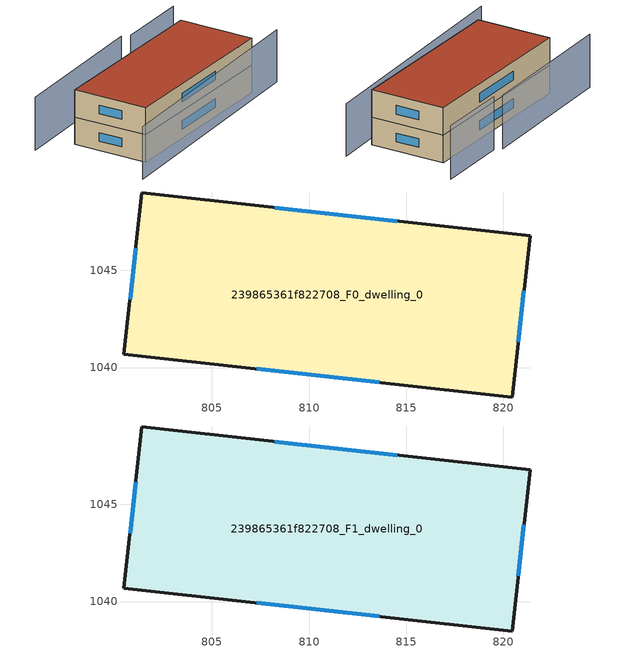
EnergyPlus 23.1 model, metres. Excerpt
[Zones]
239865361f822708_F0_dwelling_0
 floor ground (EU_floor_Construction): 821.37,1046.79 820.46,1038.49 800.47,1040.68 801.39,1048.98 z0
 wall outside (EU_wall_Construction): 821.37,1046.79 801.39,1048.98 800.47,1040.68 820.46,1038.49 821.37,1046.79 z0:3
 window (EU_Window_Construction): 814.53,1047.54 808.23,1048.23 / 820.77,1041.33 821.06,1043.95 / 807.32,1039.93 813.62,1039.24 / 801.07,1046.14 800.79,1043.52 z1.03:1.97
239865361f822708_F1_dwelling_0
 floor to 239865361f822708_F0_dwelling_0 (EU_floor_Construction): 821.37,1046.79 820.46,1038.49 800.47,1040.68 801.38,1048.98 z3
 wall outside (EU_wall_Construction): 821.37,1046.79 801.39,1048.98 800.47,1040.68 820.46,1038.49 821.37,1046.79 z3:6
 window (EU_Window_Construction): 814.53,1047.54 808.23,1048.23 / 820.77,1041.33 821.06,1043.95 / 807.32,1039.93 813.62,1039.24 / 801.07,1046.14 800.79,1043.52 z4.03:4.97
 roof outside (EU_roof_Construction): 820.46,1038.49 821.37,1046.79 801.39,1048.98 800.47,1040.68 z6
shading: 796.65,1039.21 824.05,1037.39 z0:5.7; 824.6,1049.13 816.3,1049.92 / 815.64,1050.63 798.43,1051.99 z0:5.8
[Building]
EU S2 Campaign: North Axis=0; Terrain=City; Solar Distribution=FullExterior
[Site:Location]
Cape.Town.Intl.AP: Latitude=-33.965; Longitude=18.602; Time Zone=2; Elevation=46
[SizingPeriod:WeatherFileDays]
AnnualSizingPeriod: Begin Month=1; Begin Day of Month=1; End Month=12; End Day of Month=31; Day of Week for Start Day=Monday; Use Weather File Daylight Saving Period=No; Use Weather File Rain and Snow Indicators=No
[MATERIAL]
EU_InternalMass_Material: Roughness=MediumRough; Thickness=0.1; Conductivity=1; Density=1800; Specific Heat=900; Thermal Absorptance=0.9; Solar Absorptance=0.7; Visible Absorptance=0.7
[MATERIAL:NOMASS] Roughness=MediumRough; Thermal Absorptance=0.9; Solar Absorptance=0.7; Visible Absorptance=0.7
Name | Thermal Resistance
EU_wall_NoMass | 0.493876
EU_roof_NoMass | 0.449382
EU_floor_NoMass | 1.25
[WINDOWMATERIAL:SIMPLEGLAZINGSYSTEM]
EU_Window_SimpleGlazing: UFactor=4.4; Solar Heat Gain Coefficient=0.85; Visible Transmittance=0.85
[CONSTRUCTION]
EU_wall_Construction: EU_wall_NoMass
EU_roof_Construction: EU_roof_NoMass
EU_floor_Construction: EU_floor_NoMass
EU_Window_Construction: EU_Window_SimpleGlazing
EU_InternalMass_Construction: EU_InternalMass_Material
[ZONE] Type=1; Multiplier=1; Ceiling Height=autocalculate; Volume=503.806; Floor Area=autocalculate; Part of Total Floor Area=Yes
239865361f822708_F0_dwelling_0; 239865361f822708_F1_dwelling_0
[INTERNALMASS] Construction=EU_InternalMass_Construction; Surface Area=167.935
Name | Zone or ZoneList
239865361f822708_F0_dwelling_0_EU_InternalMass | 239865361f822708_F0_dwelling_0
239865361f822708_F1_dwelling_0_EU_InternalMass | 239865361f822708_F1_dwelling_0
[OTHEREQUIPMENT] Fuel Type=Electricity; Design Level Calculation Method=Watts/Area; Power per Zone Floor Area=1; Fraction Latent=0; Fraction Radiant=0; Fraction Lost=0; Carbon Dioxide Generation Rate=0; EndUse Subcategory=EU_Step8_InternalGains
Name | Zone or ZoneList or Space or SpaceList | Schedule
EU_Step8_InternalGain_239865361f822708_F0_dwelling_0_f000 | 239865361f822708_F0_dwelling_0 | EU_Step8_GainSchedule_239865361f822708_F0_dwelling_0_f000
EU_Step8_InternalGain_239865361f822708_F1_dwelling_0_f000 | 239865361f822708_F1_dwelling_0 | EU_Step8_GainSchedule_239865361f822708_F1_dwelling_0_f000
[ZONEVENTILATION:DESIGNFLOWRATE] Schedule=EU_AlwaysOn; Design Flow Rate Calculation Method=AirChanges/Hour; Air Changes per Hour=0.64; Ventilation Type=Natural; Fan Pressure Rise=0; Fan Total Efficiency=1; Constant Term Coefficient=1; Temperature Term Coefficient=0; Velocity Term Coefficient=0; Velocity Squared Term Coefficient=0; Minimum Indoor Temperature=-100; Maximum Indoor Temperature=100; Delta Temperature=-100; Minimum Outdoor Temperature=-100; Maximum Outdoor Temperature=100; Maximum Wind Speed=40
Name | Zone or ZoneList or Space or SpaceList
EU_ConstantAir_239865361f822708_F0_dwelling_0 | 239865361f822708_F0_dwelling_0
EU_ConstantAir_239865361f822708_F1_dwelling_0 | 239865361f822708_F1_dwelling_0
[HVACTEMPLATE:THERMOSTAT] Constant Heating Setpoint=20; Constant Cooling Setpoint=50
EU_HeatOnly_239865361f822708_F0_dwelling_0; EU_HeatOnly_239865361f822708_F1_dwelling_0
[HVACTEMPLATE:ZONE:IDEALLOADSAIRSYSTEM] System Availability Schedule=EU_AlwaysOn; Maximum Heating Supply Air Temperature=50; Minimum Cooling Supply Air Temperature=13; Maximum Heating Supply Air Humidity Ratio=0.0156; Minimum Cooling Supply Air Humidity Ratio=0.0077; Heating Limit=NoLimit; Cooling Limit=NoLimit; Heating Availability Schedule=EU_AlwaysOn; Cooling Availability Schedule=EU_CoolingOff; Dehumidification Control Type=ConstantSensibleHeatRatio; Cooling Sensible Heat Ratio=0.7; Dehumidification Setpoint=60; Humidification Control Type=None; Humidification Setpoint=30; Outdoor Air Method=None; Outdoor Air Flow Rate per Person=0.00944; Outdoor Air Flow Rate per Zone Floor Area=0; Outdoor Air Flow Rate per Zone=0; Demand Controlled Ventilation Type=None; Outdoor Air Economizer Type=NoEconomizer; Heat Recovery Type=None; Sensible Heat Recovery Effectiveness=0.7; Latent Heat Recovery Effectiveness=0.65
Name | Template Thermostat
239865361f822708_F0_dwelling_0 | EU_HeatOnly_239865361f822708_F0_dwelling_0
239865361f822708_F1_dwelling_0 | EU_HeatOnly_239865361f822708_F1_dwelling_0
[SIZING:ZONE] Zone Cooling Design Supply Air Temperature Input Method=SupplyAirTemperature; Zone Cooling Design Supply Air Temperature=13; Zone Heating Design Supply Air Temperature Input Method=SupplyAirTemperature; Zone Heating Design Supply Air Temperature=50; Zone Cooling Design Supply Air Humidity Ratio=0.008; Zone Heating Design Supply Air Humidity Ratio=0.008; Cooling Design Air Flow Method=DesignDay; Cooling Design Air Flow Rate=0; Cooling Minimum Air Flow per Zone Floor Area=0.000762; Cooling Minimum Air Flow=0; Cooling Minimum Air Flow Fraction=0.2; Heating Design Air Flow Method=DesignDay; Heating Design Air Flow Rate=0; Heating Maximum Air Flow per Zone Floor Area=0.002032; Heating Maximum Air Flow=0.141576; Heating Maximum Air Flow Fraction=0.3; Account for Dedicated Outdoor Air System=No; Dedicated Outdoor Air System Control Strategy=NeutralSupplyAir; Dedicated Outdoor Air Low Setpoint Temperature for Design=autosize; Dedicated Outdoor Air High Setpoint Temperature for Design=autosize; Zone Load Sizing Method=Sensible Load Only No Latent Load; Zone Latent Cooling Design Supply Air Humidity Ratio Input Method=HumidityRatioDifference; Zone Cooling Design Supply Air Humidity Ratio Difference=0.005; Zone Latent Heating Design Supply Air Humidity Ratio Input Method=HumidityRatioDifference; Zone Humidification Design Supply Air Humidity Ratio Difference=0.005
239865361f822708_F0_dwelling_0; 239865361f822708_F1_dwelling_0
[SCHEDULE:CONSTANT]
Name | Hourly Value
EU_AlwaysOn | 1
EU_CoolingOff | 0
[SCHEDULE:FILE] Column Number=1; Rows to Skip at Top=0; Number of Hours of Data=8760; Column Separator=Comma; Interpolate to Timestep=No; Minutes per Item=60; Adjust Schedule for Daylight Savings=Yes
Name | File
EU_Step8_GainSchedule_239865361f822708_F0_dwelling_0_f000 | ../../schedules/239865361f822708/239865361f822708_F0_dwelling_0_f000_gain.csv
EU_Step8_GainSchedule_239865361f822708_F1_dwelling_0_f000 | ../../schedules/239865361f822708/239865361f822708_F1_dwelling_0_f000_gain.csv
